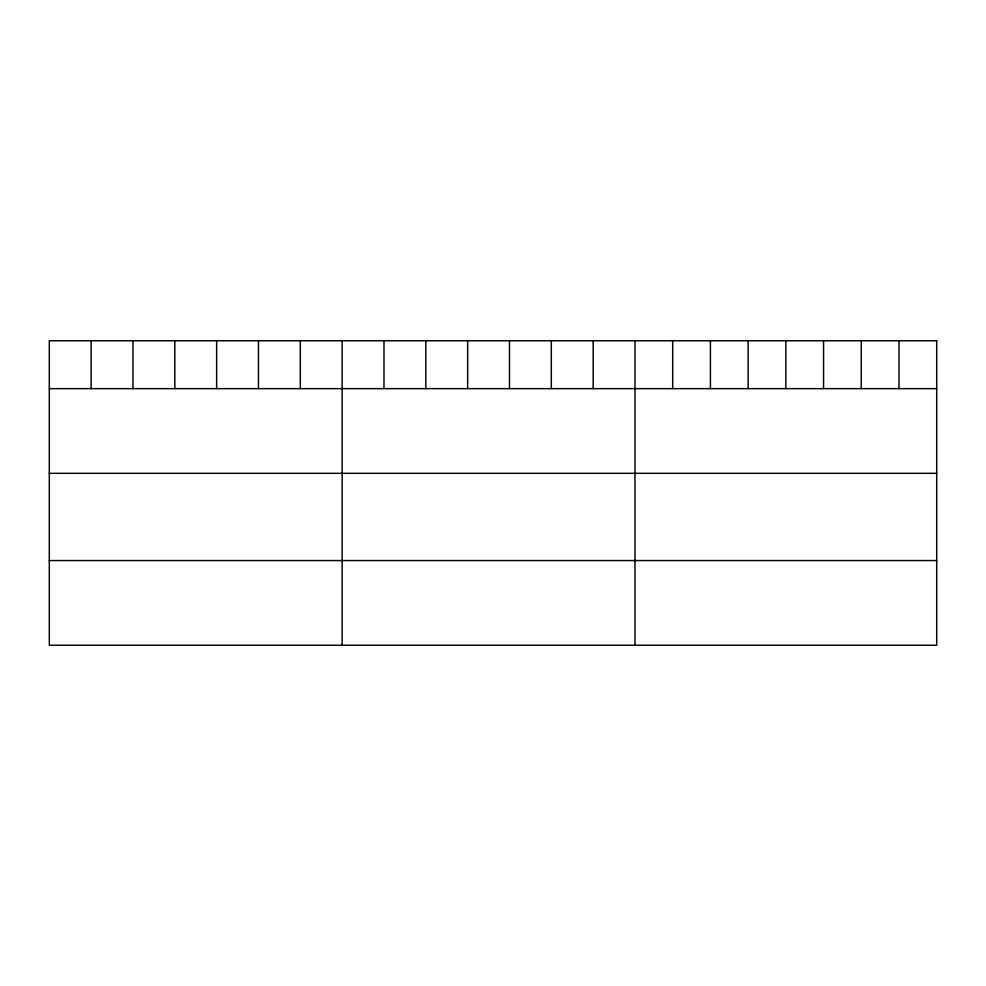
<?xml version="1.0" encoding="UTF-8"?>
<svg xmlns="http://www.w3.org/2000/svg" width="986" height="986" viewBox="0 0 986 986"><rect width="100%" height="100%" fill="white"/><g stroke="black" fill="none" stroke-linecap="round" stroke-linejoin="round"><path stroke-width="1.48" d="M49.3 388.644L936.7 388.644M49.3 473.317L936.7 473.317M49.3 560.566L936.7 560.566M898.985 340.762L898.985 388.644M861.271 340.762L861.271 388.644M823.557 340.762L823.557 388.644M785.842 340.762L785.842 388.644M748.127 340.762L748.127 388.644M710.413 340.762L710.413 388.644M672.698 340.762L672.698 388.644M634.984 340.762L634.984 645.238M593.153 340.762L593.153 388.644M551.31 340.762L551.31 388.644M509.479 340.762L509.479 388.644M467.647 340.762L467.647 388.644M425.816 340.762L425.816 388.644M383.973 340.762L383.973 388.644M342.142 340.762L342.142 645.238M300.311 340.762L300.311 388.644M258.468 340.762L258.468 388.644M216.637 340.762L216.637 388.644M174.805 340.762L174.805 388.644M132.974 340.762L132.974 388.644M91.131 340.762L91.131 388.644M936.7 340.762L49.3 340.762L49.3 645.238L936.7 645.238L936.7 340.762"/></g></svg>
